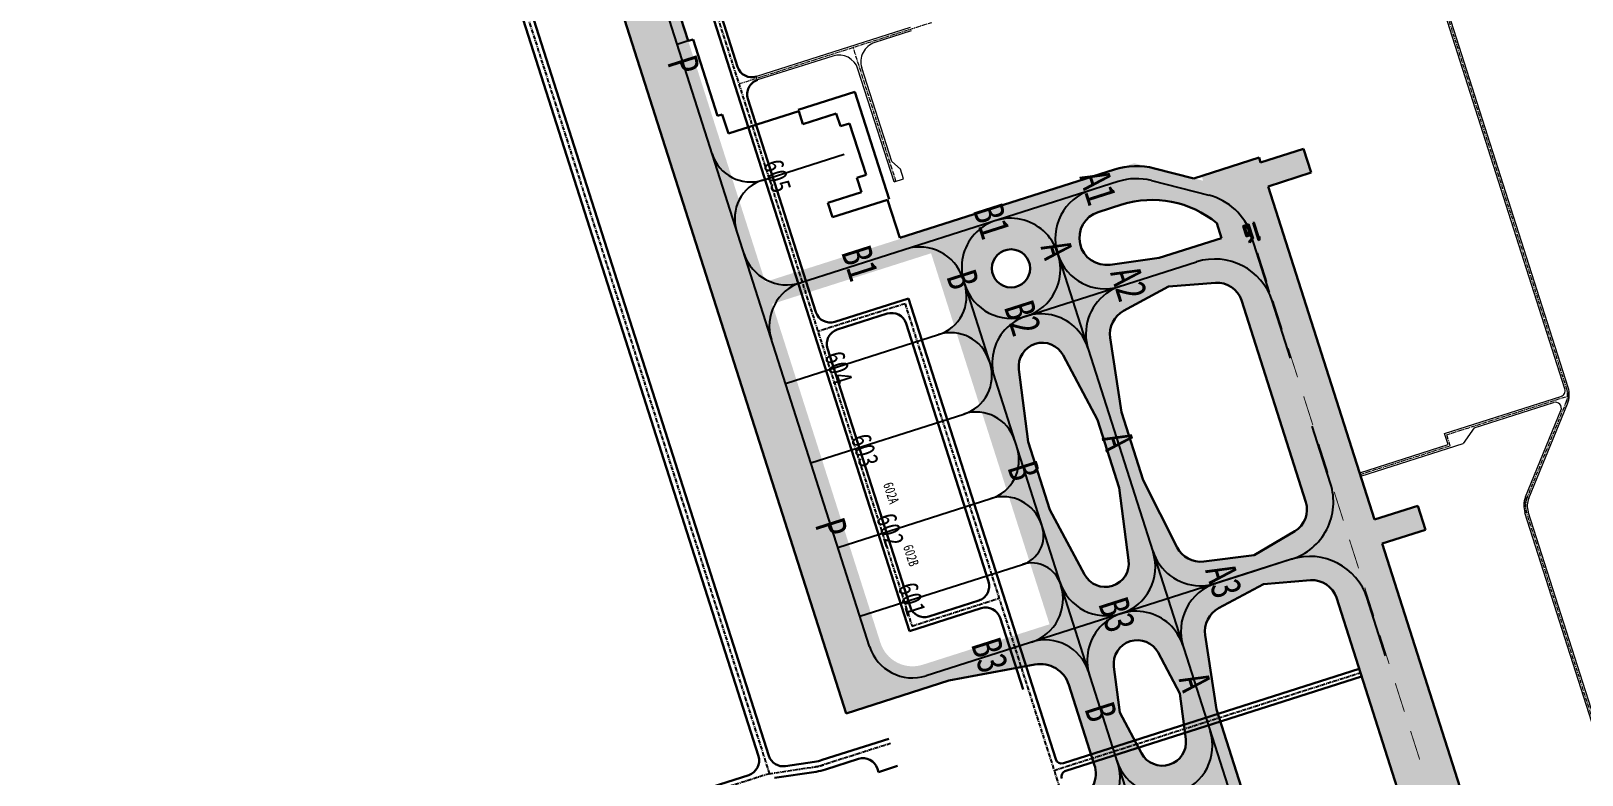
# Model space of a CAD drawing. Header units: millimetres. Extents: x 7502 to 11404, y 5706 to 12222.
# Drawn here: x 8691 to 10235, y 10648 to 11389 of the extents above; entities that cross this region are included whole.
import ezdxf
from ezdxf.enums import TextEntityAlignment as Align

# ---------------------------------------------------------------- set-up
doc = ezdxf.new("R2010")
doc.units = ezdxf.units.MM
doc.header["$LTSCALE"] = 0.5
doc.linetypes.add('CENTER', pattern=[50.79999999999998, 31.75, -6.349999999999998, 6.349999999999998, -6.349999999999998])
doc.linetypes.add('HIDDEN', pattern=[0.375, 0.25, -0.125])
for name, color, linetype in [('MapLayer_Apron', 7, 'Continuous'), ('MapLayer_Runway', 7, 'Continuous'), ('MapLayer_Runway CenterLiners', 7, 'Continuous'), ('MapLayer_RwyContour', 7, 'Continuous'), ('MapLayer_ServiceRoads', 6, 'Continuous'), ('MapLayer_Taxiway', 7, 'Continuous'), ('MapLayer_Taxiway CenterLines', 7, 'Continuous'), ('MapLayer_TwyContour', 7, 'Continuous'), ('MapLayer_WcRoads', 6, 'Continuous')]:
    doc.layers.add(name, color=color, linetype=linetype)
doc.styles.add('\\M+5BADA\\M+5CCE5', font='simhei.ttf', dxfattribs={"width": 0.8})

msp = doc.modelspace()

# ---------------------------------------------------------------- hatches: boundary and pattern name
at = {"layer": 'MapLayer_Runway'}
h = msp.add_hatch(color=256, dxfattribs=at)
h.paths.add_polyline_path([(9897.467152417732, 11195.09286666992), (9900.811516088273, 11184.61359037625), (9905.003226605746, 11185.95133584447), (9906.053522634511, 11182.66032345472), (9903.97755298744, 11179.95567127507), (9904.464005884975, 11178.43141290508), (9907.743617219567, 11182.62714281703), (9906.527484975733, 11186.437788742), (9903.18312130519, 11196.91706503568)])
h.paths.add_polyline_path([(9902.570962118078, 11193.57262769441), (9904.09112742287, 11188.8093202882), (9901.42367527539, 11187.95802771751), (9899.903509970598, 11192.72133512373)], flags=16)
msp.add_hatch(color=256, dxfattribs=at).paths.add_polyline_path([(9912.847426919912, 11181.10690384152), (9914.3716852899, 11181.59335673905), (9914.762440847271, 11182.34242735391), (9914.03118299577, 11184.63376101936), (9913.459586107025, 11184.45134118278), (9908.899090192648, 11198.74126340143), (9907.37483182266, 11198.25481050389)])
at = {"layer": 'MapLayer_Taxiway'}
h = msp.add_hatch(color=6, dxfattribs=at)
h.dxf.hatch_style = 1
h.paths.add_polyline_path([(9345.423799016644, 11379.48215178443), (9207.240772810657, 11812.46679501054), (9196.285165776366, 11808.97041480952), (9334.468191982352, 11375.98577158341)])
h = msp.add_hatch(color=6, dxfattribs=at)
h.dxf.hatch_style = 1
h.paths.add_polyline_path([(9502.546758846658, 10709.53859036109), (9604.957868080412, 10742.22214441417), (9671.816855118526, 10754.74058027715), (9665.766137863275, 10773.69998306314), (9582.408258254409, 10747.09709022924, -0.4142135623731137), (9525.85700385534, 10776.28536914204), (9196.285165776366, 11808.97041480952), (9155.797052823531, 11796.04900971879)])
h = msp.add_hatch(color=6, dxfattribs=at)
h.dxf.hatch_style = 1
h.paths.add_polyline_path([(9388.76884527214, 11243.66417251556), (9345.423799016644, 11379.48215178443), (9334.468191982352, 11375.98577158341), (9369.279977461732, 11266.90603198223, 0.1969232499855165)])
h = msp.add_hatch(color=6, dxfattribs=at)
h.dxf.hatch_style = 1
h.paths.add_polyline_path([(9396.024968596586, 11220.92773335149), (9388.76884527214, 11243.66417251556, -0.1969232499855164), (9369.279977461732, 11266.90603198223), (9393.60262233841, 11190.69311348278, -0.1969232499855164)])
h = msp.add_hatch(color=8, dxfattribs=at)
h.dxf.hatch_style = 1
h.paths.add_polyline_path([(9903.68448698364, 11191.82861719393, 0.2312351133587817), (9863.534327368836, 11225.93303827643), (9806.522799761979, 11240.47079910097, 0.1348611654996503), (9774.739672734177, 11239.88501062293, 0.005597511382071771), (9773.455412793317, 11239.49093675041), (9745.630768276642, 11230.61095996007), (9765.253340234773, 11212.73043291126), (9776.93049030962, 11216.45708687013, -0.2570172431057273), (9871.55382894999, 11197.84462371907), (9876.266341394845, 11183.07837075981)])
h = msp.add_hatch(color=8, dxfattribs=at)
h.dxf.hatch_style = 1
h.paths.add_polyline_path([(9730.995696538288, 11223.0998232144, -0.08281408469817712), (9745.63076827664, 11230.61095996007), (9729.959486910226, 11225.60961610731), (9651.55544700389, 11200.58769519042, -0.4142135623731514), (9712.819305936217, 11168.96705970153), (9713.199347262409, 11167.77623285, -0.3204085923936064)])
h = msp.add_hatch(color=8, dxfattribs=at)
h.dxf.hatch_style = 1
h.paths.add_polyline_path([(9774.843247520941, 11134.96477050954), (9774.711786526976, 11157.81693649797), (9765.496053833966, 11156.53815905065, -0.9179373215914093), (9753.576190159925, 11209.00377895241), (9765.253340234773, 11212.73043291127), (9745.63076827664, 11230.61095996007, 0.08281408469818037), (9730.995696538288, 11223.0998232144, 0.3204085923936068), (9713.199347262409, 11167.77623285), (9713.579388588618, 11166.58540599842, 0.325220272700608), (9759.819392717769, 11132.65743723234, 0.07842817889479627)])
h = msp.add_hatch(color=6, dxfattribs=at)
h.dxf.hatch_style = 1
h.paths.add_polyline_path([(9420.989938884657, 11142.70214334872), (9396.024968596586, 11220.92773335149, 0.1969232499855164), (9393.60262233841, 11190.69311348278), (9400.899415801427, 11167.82923793289, 0.1848363051429055)])
h = msp.add_hatch(color=8, dxfattribs=at)
h.dxf.hatch_style = 1
h.paths.add_polyline_path([(9681.95875309974, 11105.32154706609, -0.4142135623729315), (9620.694894167429, 11136.94218255495), (9650.338117610856, 11044.05768813374, -0.4142135623732622)])
h.paths.add_polyline_path([(9651.55544700389, 11200.58769519042), (9562.243433137355, 11172.08459572556, -0.4142135623730183), (9618.794687536425, 11142.89631681277), (9619.934811515019, 11139.32383625808, -0.4142135623731729)])
h = msp.add_hatch(color=8, dxfattribs=at)
h.dxf.hatch_style = 1
h.paths.add_polyline_path([(9620.61888590218, 11137.1803479253), (9618.794687536425, 11142.89631681277, 0.1933016533953144), (9597.423466313392, 11168.74725303109), (9617.541979750586, 11105.70761927856, 0.2060321204032634)])
h.paths.add_polyline_path([(9713.579388588625, 11166.58540599841), (9712.819305936135, 11168.96705970179, 1), (9619.934811514988, 11139.32383625817), (9620.61888590218, 11137.1803479253), (9620.694894167429, 11136.94218255495, 0.9999999999999999)])
h.paths.add_polyline_path([(9660.980471893668, 11171.05518927191, -1), (9672.533728210088, 11134.85405298468, -1)], flags=16)
h.paths.add_polyline_path([(9645.853629961734, 11058.10944498213), (9644.941530778884, 11060.96742942586, 0.2060321204033936), (9624.20189990088, 11084.83933154913), (9642.776723810139, 11026.63671633538, 0.2060321204032633)])
h.paths.add_polyline_path([(9672.760555856556, 10973.79890389212), (9670.176274838437, 10981.89652648268, 0.2060321204033964), (9649.436643960433, 11005.76842860595), (9669.683649704963, 10942.32617524537, 0.2060321204032635)])
h.paths.add_polyline_path([(9697.691266855229, 10895.68066243021), (9697.083200733257, 10897.58598539269, 0.2060321204033187), (9676.343569855257, 10921.45788751595), (9693.191367638177, 10868.66676032418, 0.2415313610512466)])
h.paths.add_polyline_path([(9716.389300104189, 10837.09198133384), (9715.933250512735, 10838.52097355563, 0.2415313610510716), (9696.616612700069, 10857.93404913812), (9713.943984297588, 10803.64021859185, 0.1933016533964846)])
h.paths.add_polyline_path([(9773.243482503463, 10658.94428434139), (9743.752275590452, 10751.35244802196, 0.193301653396328), (9722.381054367266, 10777.20338424037), (9770.798166696837, 10625.49252159935, 0.1933016533968179)])
h.paths.add_polyline_path([(9816.720210220552, 10522.71369252364), (9800.606457989725, 10573.20475102951, 0.193301653396668), (9779.23523676649, 10599.05568724795), (9814.274894413908, 10489.26192978156, 0.1933016533970456)])
h.paths.add_polyline_path([(9844.336754590402, 10436.1754948069, 0.194080833452775), (9822.803125385486, 10462.53945057435), (9832.40145631643, 10432.46390506194)])
h.paths.add_polyline_path([(9872.265914925809, 10348.60950450871), (9860.218370459637, 10345.30199396011), (9869.517750606405, 10316.16318505119, 0.1850408704780553)])
h.paths.add_polyline_path([(9930.732608080078, 10165.46563705754), (9899.417202801076, 10263.58976962547, 0.1933016533953336), (9878.045981578043, 10289.4407058438), (9928.879287935317, 10130.15890675873, 0.1826758136778383)])
h.paths.add_polyline_path([(9945.934261128024, 10117.83256299538), (9930.732608080078, 10165.46563705754, -0.1826758136778383), (9928.879287935317, 10130.15890675873), (9934.025992612937, 10114.03214973354)])
h.paths.add_polyline_path([(9961.135914175953, 10070.19948893324), (9945.93426112802, 10117.83256299538), (9934.025992612937, 10114.03214973354), (9939.172697290545, 10097.90539270839, -0.1826758136779274)])
h.paths.add_polyline_path([(9999.444079856761, 9950.164142296622), (9961.135914175953, 10070.19948893324, 0.1826758136779274), (9939.172697290545, 10097.90539270839), (9996.99876405, 9916.712379554308, 0.1933016533985614)])
h.paths.add_polyline_path([(10004.5472591598, 9893.059818514428), (10022.20998388639, 9837.715187743765, 0.4303314829034334)])
h.paths.add_polyline_path([(10115.43269261206, 9586.723787202282), (10051.28171674983, 9787.735359744554, 0.1921546954115116), (10029.84963989828, 9813.776981847583), (10113.04823243406, 9553.081338575757, 0.1921546954115894)])
h.paths.add_polyline_path([(10129.26619688615, 9543.37768980586), (10115.43269261206, 9586.72378720228, -0.1921546954115492), (10113.04823243405, 9553.081338575763), (10117.3579283709, 9539.577276543969)])
h.paths.add_polyline_path([(10175.70844409673, 9558.199301527582, -0.4142135623730164), (10114.44458516441, 9589.819937016442), (10129.26619688614, 9543.377689805859)])
h.paths.add_polyline_path([(10167.37265613587, 9555.539012244197), (10129.26619688615, 9543.37768980586), (10141.4275193245, 9505.271230556129, -0.4142135623731594)])
h.paths.add_polyline_path([(10141.42751932448, 9505.27123055614), (10129.26619688615, 9543.37768980586), (10117.3579283709, 9539.577276543969), (10120.68788844591, 9529.14313267968, -0.206032120407477)])
h.paths.add_polyline_path([(10120.68788844591, 9529.14313267968), (10138.35061317256, 9473.798501908816, 0.4303314829056996)])
h.paths.add_polyline_path([(10153.58884176285, 9467.164771306423), (10141.42751932448, 9505.271230556147, -0.2060321204075894), (10138.35061317256, 9473.798501908816), (10141.68057324757, 9463.364358044524)])
h.paths.add_polyline_path([(10191.69530101256, 9479.326093744754, -0.4142135623728566), (10141.4275193245, 9505.271230556107), (10153.58884176285, 9467.164771306423)])
h.paths.add_polyline_path([(10200.03108897329, 9481.986383028103), (10153.58884176285, 9467.164771306427), (10168.41049432026, 9420.722396140756, -0.4142143693363171)])
h.paths.add_polyline_path([(10167.42234603606, 9423.818673909751), (10153.58884176285, 9467.164771306423), (10141.68057324757, 9463.364358044524), (10145.99026918438, 9449.860296012845, -0.1921546954123521)])
h.paths.add_polyline_path([(10223.06039619146, 9249.481622842268), (10167.42234603607, 9423.818673909738, 0.1921546954124233), (10145.99026918438, 9449.860296012845), (10220.67593601339, 9215.839174215611, 0.1921546954124613)])
h.paths.add_polyline_path([(10236.89390046555, 9206.13552544585), (10223.06039619146, 9249.481622842268, -0.1921546954124225), (10220.67593601338, 9215.839174215615), (10224.98563195019, 9202.33511218393)])
h.paths.add_polyline_path([(10249.05522290387, 9168.029066196135), (10236.89390046553, 9206.135525445845), (10224.98563195019, 9202.33511218393), (10228.31559202517, 9191.900968319733, -0.2060321204083819)])
h.paths.add_polyline_path([(10261.21654534225, 9129.922606946411), (10249.05522290387, 9168.029066196135, -0.2060321204085343), (10245.97831675189, 9136.556337548678), (10249.30827682687, 9126.122193684481)])
h.paths.add_polyline_path([(10228.31559202517, 9191.900968319733), (10245.97831675189, 9136.556337548678, 0.4303314829078528)])
h.paths.add_polyline_path([(10275.05004961546, 9086.576509549737), (10261.21654534185, 9129.922606946286), (10249.30827682687, 9126.122193684481), (10253.61797276364, 9112.61813165291, -0.1921546954132267)])
h.paths.add_polyline_path([(10308.79771938183, 8980.831085131727), (10275.05004961547, 9086.57650954973, 0.1921546954132915), (10253.61797276364, 9112.61813165291), (10306.41325920371, 8947.188636504961, 0.1921546954131372)])
h.paths.add_polyline_path([(10400.69400932803, 9013.570762412768), (10368.92256564582, 9113.123852146246, 0.9999984827365264), (10276.03819792368, 9083.480231705467), (10307.80961193418, 8983.927234945892, 1.000003273183036)])
h.paths.add_polyline_path([(10300.31342352525, 9091.724683213875, -0.8338516739817439), (10344.35942567274, 9105.78155558667), (10369.56579521942, 9058.482491808652), (10376.41883989254, 9005.326134910496, -0.8338516739816816), (10332.37283774489, 8991.269262538235), (10307.16646819898, 9038.568326316183)], flags=16)
h.paths.add_polyline_path([(10369.0734708665, 8952.306599457032, -0.4142135623730038), (10307.80961193418, 8983.927234945892), (10322.63122365591, 8937.484987735308)], flags=16)
h.paths.add_polyline_path([(10322.63122365591, 8937.484987735306), (10308.79771938183, 8980.831085131727, -0.1921546954131391), (10306.41325920371, 8947.188636504961), (10310.72295514049, 8933.684574473362)])
h.paths.add_polyline_path([(10430.33723929268, 8920.686247557902), (10415.5157180761, 8967.128211178433), (10369.07347086635, 8952.306599456992, -0.4142117738818299)])
at = {"layer": 'MapLayer_Taxiway', "lineweight": -2}
h = msp.add_hatch(color=8, dxfattribs=at)
h.dxf.hatch_style = 1
h.paths.add_polyline_path([(9743.60265335825, 11072.51008472567), (9807.75362922009, 10871.49851218337, 0.3204085923959396), (9854.307842464668, 10836.71180599299, 0.08281408469613145), (9870.588356330169, 10839.06709116913), (9899.692164582557, 10848.35530118152), (9945.943879496903, 10863.11610629106), (10003.96096370461, 10881.63171970344), (10003.65693064367, 10882.58438118461), (9909.406681746515, 11177.90944036992), (9776.034074372485, 11135.34481183574, 0.08272028807742522), (9761.413955494836, 11127.84479047605, 0.3205113177089646)])
h.paths.add_polyline_path([(9778.85306661926, 11110.57370863096), (9823.4643369428, 11134.73637736022), (9870.219258238567, 11138.47500473848, -0.3485880163966727), (9896.028490357685, 11121.15537447925), (9960.179466219864, 10920.14380193697, -0.3485880163973172), (9949.1745794563, 10891.07528766088), (9908.897627072052, 10867.03850113099), (9858.53676156059, 10860.89169505499, -0.3162186119416555), (9832.172751207097, 10874.99066357511), (9798.379583468877, 10941.9852291324), (9776.793236140871, 11009.62419430068), (9765.53029598827, 11083.80907267296, -0.3162186119416271)], flags=16)
h.paths.add_polyline_path([(9747.24562335098, 10989.53123733605), (9756.925142531845, 10959.20127713989), (9798.590704580043, 10972.49844615754), (9788.911185399178, 11002.8284063537)], flags=25)
h.paths.add_polyline_path([(9849.908231942687, 10858.41169037752), (9864.937363630075, 10811.31916880243), (9907.566291274765, 10824.92378681471), (9892.537159587375, 10872.0163083898)], flags=9)
h.paths.add_polyline_path([(9755.512801808522, 11154.6074214688), (9770.465071247252, 11107.75574129283), (9812.371474694572, 11121.12977255914), (9797.41920525584, 11167.98145273511)], flags=25)
at = {"layer": 'MapLayer_Taxiway'}
h = msp.add_hatch(color=8, dxfattribs=at)
h.dxf.hatch_style = 1
h.paths.add_polyline_path([(9851.389597538855, 11159.39382695756), (9908.549286413436, 11177.63581061507), (9905.86861293226, 11186.0354707088, 0.02581385469554522), (9903.68448698364, 11191.82861719393), (9876.266341394845, 11183.07837075981), (9814.34334511405, 11163.31622179751), (9774.711786526976, 11157.81693649797), (9774.843247520941, 11134.96477050954), (9805.137882624502, 11144.63302184803)])
h = msp.add_hatch(color=6, dxfattribs=at)
h.dxf.hatch_style = 1
h.paths.add_polyline_path([(9430.083082273048, 11114.20955960723), (9420.989938884657, 11142.70214334872, -0.1848363051429055), (9400.899415801427, 11167.82923793289), (9428.262391287688, 11082.08970462102, -0.1848363051429056)])
h = msp.add_hatch(color=8, dxfattribs=at)
h.dxf.hatch_style = 1
edge = h.paths.add_edge_path()
edge.add_line((9617.541979750586, 11105.70761927856), (9597.423466313394, 11168.74725303109))
edge.add_arc((9575.924920880487, 11129.21482906962), 45.00000000000236, 61.46174269320299, 77.70000000200386)
edge.add_line((9585.511288261327, 11173.18187991954), (9610.119687608254, 11096.07357433278))
edge.add_arc((9582.512426652465, 11125.01902548696), 39.99999999999892, -46.35552022568065, -28.86746343867514)
h = msp.add_hatch(color=8, dxfattribs=at)
h.dxf.hatch_style = 1
h.paths.add_polyline_path([(9760.362793006081, 11130.34346798298), (9774.843247520941, 11134.96477050954, -0.07842817889479534), (9759.819392717769, 11132.65743723234, -0.3252202727006075), (9713.579388588618, 11166.58540599842), (9728.40100031034, 11120.14315878781)])
h.paths.add_polyline_path([(9761.413955494856, 11127.84479047607, -0.08272028807728696), (9776.034074372481, 11135.34481183573), (9760.362793006081, 11130.34346798298), (9728.401000310329, 11120.14315878781), (9743.602653358248, 11072.51008472567, -0.3205113177091059)])
h.paths.add_polyline_path([(9728.40100031034, 11120.14315878781), (9713.579388588625, 11166.58540599841, -0.4142135623730829), (9681.95875309975, 11105.32154706609)])
h.paths.add_polyline_path([(9743.22261203205, 11073.70091157721), (9728.401000310329, 11120.14315878781), (9681.958753099725, 11105.32154706608, -0.4142135623731221)])
h = msp.add_hatch(color=8, dxfattribs=at)
h.dxf.hatch_style = 1
h.paths.add_polyline_path([(9854.307842464666, 10836.71180599299, 0.0828140846961648), (9870.58835633017, 10839.06709116913), (9899.692164582557, 10848.35530118152), (9945.94387949691, 10863.11610629106, 0.4142135623730784), (9984.86158471398, 10938.51777882315), (9966.619601056478, 10995.67746769774), (9945.033253728452, 11063.3164328659), (9926.791270070946, 11120.47612174048, 0.4142135623730896), (9851.389597538855, 11159.39382695756), (9805.137882624502, 11144.63302184803), (9776.034074372481, 11135.34481183573, 0.08272028807728694), (9761.413955494856, 11127.84479047607, 0.320511317709106), (9743.602653358248, 11072.51008472567), (9807.75362922009, 10871.49851218337, 0.3204085923959124)])
h.paths.add_polyline_path([(9765.53029598827, 11083.80907267296, -0.3162186119416281), (9778.85306661926, 11110.57370863096), (9823.4643369428, 11134.73637736022), (9870.219258238569, 11138.47500473848, -0.3485880163966774), (9896.028490357683, 11121.15537447925), (9960.179466219863, 10920.14380193697, -0.3485880163973156), (9949.1745794563, 10891.07528766089), (9908.897627072052, 10867.03850113099), (9858.53676156059, 10860.89169505499, -0.3162186119416435), (9832.172751207096, 10874.99066357511), (9798.379583468877, 10941.9852291324), (9776.793236140871, 11009.62419430068)], flags=16)
h.paths.add_polyline_path([(9854.917074964136, 10834.06574731648), (9870.58835633017, 10839.06709116913, -0.0828140846961648), (9854.307842464666, 10836.71180599299, -0.320408592395912), (9807.75362922009, 10871.49851218337), (9822.955282268016, 10823.86543812118)], flags=17)
h.paths.add_polyline_path([(9822.955282268016, 10823.86543812118), (9808.13367054677, 10870.30768533193, -0.4142135623730667), (9776.513035057897, 10809.04382639961)])
h.paths.add_polyline_path([(9837.776893990076, 10777.42319091069), (9822.955282268354, 10823.86543812129), (9776.513035057746, 10809.04382639957, -0.4142135623731651)], flags=17)
h.paths.add_polyline_path([(9855.953284592139, 10831.5559544237, -0.08281408469585792), (9870.588356330112, 10839.06709116911), (9854.917074964136, 10834.06574731648), (9822.955282268354, 10823.86543812129), (9837.776893990076, 10777.42319091069), (9838.156935315936, 10776.23236405906, -0.3204085923958197)])
h.paths.add_polyline_path([(9864.987852946058, 10692.15998833948), (9837.776893990069, 10777.42319091071, 0.414213562373024), (9776.513035057746, 10809.04382639957, 0.4142135623731593), (9744.89239956888, 10747.77996746723), (9772.103358524862, 10662.51676489602, 1)])
h.paths.add_polyline_path([(9813.209390963297, 10770.08918565675), (9834.85162337467, 10729.51595431308), (9840.713747196198, 10683.90664791936, -0.8335237985788552), (9796.670861551383, 10669.85077014995), (9775.02862914015, 10710.42400149361), (9769.16650531852, 10756.03330788723, -0.8335237985788561)], flags=16)
h.paths.add_polyline_path([(9776.513035057897, 10809.04382639961, -0.4142135623730267), (9715.249176125573, 10840.66446188847), (9730.07078784731, 10794.22221467788)])
h.paths.add_polyline_path([(9776.513035057746, 10809.04382639957), (9730.070787847313, 10794.22221467788), (9744.89239956888, 10747.77996746723, -0.4142135623731534)], flags=17)
h = msp.add_hatch(color=8, dxfattribs=at)
h.dxf.hatch_style = 1
h.paths.add_polyline_path([(9644.94153077888, 11060.96742942587), (9620.61888590218, 11137.1803479253, -0.414213562373082), (9594.673749090813, 11086.91256623724, -0.4142135623730957)])
h.paths.add_polyline_path([(9670.176274838434, 10981.89652648269), (9645.853629961734, 11058.10944498213, -0.4142135623730392), (9619.908493150364, 11007.84166329406, -0.4142135623730957)])
h.paths.add_polyline_path([(9697.083200733257, 10897.58598539268), (9672.76055585656, 10973.79890389211, -0.414213562373024), (9646.81541904519, 10923.53112220405, -0.4142135623730957)])
h.paths.add_polyline_path([(9715.933250512735, 10838.52097355563), (9697.69126685523, 10895.68066243021, -0.414213562373115), (9678.232414246693, 10857.97982616416, -0.414213562373009)])
h.paths.add_polyline_path([(9730.070787847313, 10794.22221467788), (9716.389300104189, 10837.09198133384, -0.4142135623731631), (9687.20102119139, 10780.54072693475)])
h.paths.add_polyline_path([(9743.752275590452, 10751.35244802196), (9730.070787847313, 10794.22221467788), (9687.201021191382, 10780.54072693475, -0.4142135623730324)])
h.paths.add_polyline_path([(9833.367217457182, 10630.89612940716, -0.4142135623730043), (9772.103358524862, 10662.51676489602), (9786.924970246599, 10616.07451768544)])
h.paths.add_polyline_path([(9786.924970246602, 10616.07451768544), (9801.74662268079, 10569.63214290588, -0.4142130707140476), (9833.367011928303, 10630.89606381453)])
h.paths.add_polyline_path([(9800.606457989725, 10573.20475102951), (9786.924970246602, 10616.07451768544), (9744.05520359066, 10602.39302994231, -0.4142135623730029)])
h.paths.add_polyline_path([(9786.924970246599, 10616.07451768544), (9773.243482503463, 10658.94428434139, -0.4142135623731824), (9744.05520359066, 10602.39302994231)])
h.paths.add_polyline_path([(9876.843945174285, 10494.66553758942, -0.4142135623730058), (9815.580086241964, 10526.28617307828), (9830.401697963702, 10479.84392586769)])
h.paths.add_polyline_path([(9830.401697963702, 10479.84392586769), (9816.720210220552, 10522.71369252364, -0.4142135623731851), (9787.531931307749, 10466.16243812456)])
h.paths.add_polyline_path([(9844.235202237349, 10436.49782847116), (9830.401697963729, 10479.8439258677), (9787.531931307749, 10466.16243812456), (9787.055600567184, 10466.01042159409, -0.414213562373007)])
h.paths.add_polyline_path([(9873.747795360268, 10493.6774301413), (9830.401697963729, 10479.8439258677), (9844.235202237325, 10436.49782847112, -0.4142135623731557)])
h = msp.add_hatch(color=6, dxfattribs=at)
h.dxf.hatch_style = 1
h.paths.add_polyline_path([(9453.203519126071, 11041.76365668486), (9430.083082273048, 11114.20955960723, 0.1848363051429055), (9428.262391287688, 11082.08970462102), (9442.247912091776, 11038.26727648384)])
h = msp.add_hatch(color=8, dxfattribs=at)
h.dxf.hatch_style = 1
h.paths.add_polyline_path([(9808.13367054677, 10870.30768533193), (9743.222612032045, 11073.70091157722, 1), (9650.338117610854, 11044.05768813375), (9715.249176125573, 10840.66446188847, 1)])
h.paths.add_polyline_path([(9718.655109005289, 11066.36690632328), (9752.976699109873, 11002.02336777667), (9774.563046436677, 10934.38440261232), (9783.859564796316, 10862.05434491161, -0.8335237985788605), (9739.816679151501, 10847.9984671422), (9705.495089049033, 10912.34200568525), (9683.908741719802, 10979.9809708572), (9674.61222336051, 11052.31102855376, -0.8335237985788668)], flags=16)
h = msp.add_hatch(color=8, dxfattribs=at)
h.dxf.hatch_style = 1
edge = h.paths.add_edge_path()
edge.add_line((9642.776723810139, 11026.63671633538), (9624.20189990088, 11084.83933154913))
edge.add_arc((9606.835071529162, 11048.80610698752), 39.99999999999898, 64.26746344268882, 81.75552022968522)
edge.add_line((9612.570962416814, 11088.39271527523), (9635.354431667807, 11017.00267138961))
edge.add_arc((9607.747170712017, 11045.94812254378), 39.99999999999892, -46.35552022568065, -28.86746343867514)
h = msp.add_hatch(color=6, dxfattribs=at)
h.dxf.hatch_style = 1
h.paths.add_polyline_path([(9478.438263185624, 10962.69275374169), (9453.203519126071, 11041.76365668486), (9442.24791209178, 11038.26727648384), (9467.482656151333, 10959.19637354067)])
h.paths.add_polyline_path([(9505.345189080448, 10878.38221265168), (9478.438263185624, 10962.69275374169), (9467.482656151333, 10959.19637354067), (9494.389582046157, 10874.88583245066)])
h.paths.add_polyline_path([(9527.23556946946, 10809.79058600217), (9505.345189080448, 10878.38221265168), (9494.389582046157, 10874.88583245066), (9516.279962435168, 10806.29420580115)])
h.paths.add_polyline_path([(9545.947526938573, 10751.15827455787), (9527.23556946946, 10809.79058600217), (9516.279962435168, 10806.29420580115), (9525.85700385534, 10776.28536914204, 0.1848363051429212)])
h = msp.add_hatch(color=8, dxfattribs=at)
h.dxf.hatch_style = 1
edge = h.paths.add_edge_path()
edge.add_line((9669.683649704963, 10942.32617524537), (9649.436643960433, 11005.76842860595))
edge.add_arc((9632.069815588715, 10969.73520404435), 39.99999999999898, 64.26746344268882, 81.75552022968522)
edge.add_line((9637.805706476367, 11009.32181233206), (9662.261357562631, 10932.6921302996))
edge.add_arc((9634.654096606842, 10961.63758145377), 39.99999999999892, -46.35552022568065, -28.86746343867514)
h = msp.add_hatch(color=8, dxfattribs=at)
h.dxf.hatch_style = 1
edge = h.paths.add_edge_path()
edge.add_line((9693.191367638177, 10868.66676032418), (9676.343569855257, 10921.45788751594))
edge.add_arc((9658.976741483539, 10885.42466295434), 39.99999999999898, 64.26746344268882, 81.75552022968522)
edge.add_line((9664.712632371191, 10925.01127124205), (9685.087745890592, 10861.16760317287))
edge.add_arc((9669.11142241794, 10886.55967060145), 29.9999999999993, -57.82248781228013, -36.61466528369565)
h = msp.add_hatch(color=8, dxfattribs=at)
h.dxf.hatch_style = 1
edge = h.paths.add_edge_path()
edge.add_line((9713.943984297588, 10803.64021859185), (9696.616612700067, 10857.93404913811))
edge.add_arc((9687.353406075446, 10829.39998172687), 29.99999999999938, 72.01466528766235, 93.22248781624683)
edge.add_line((9685.667004821255, 10859.35254506976), (9706.802932723238, 10793.12493048379))
edge.add_arc((9673.519533448256, 10823.41049359069), 44.99999999999969, -42.29999999821698, -26.06174268946062)
h = msp.add_hatch(color=8, dxfattribs=at)
h.dxf.hatch_style = 1
h.paths.add_polyline_path([(9964.773540196582, 10842.19728407196, -0.3485880163973884), (9990.582772315707, 10824.87765381267), (9977.986253720333, 10864.34776283879, 0.1360827167074841), (9945.943879496903, 10863.11610629106), (9899.692164582557, 10848.35530118152), (9870.588356330163, 10839.06709116913, 0.08281408469613558), (9855.953284592139, 10831.5559544237, 0.3204085923958217), (9838.156935315936, 10776.23236405906), (9908.414206697184, 10556.08723901666, 0.1183577996407395), (9968.87970854576, 10456.24682854752), (10126.76757519434, 10296.69684602902, -0.03613827422704827), (10178.39797328378, 10236.37485418064), (10153.52475252542, 10314.31295491297, -0.7883364345850663), (10136.8901429745, 10304.23867727503), (10019.75763137258, 10422.60426530352), (10069.07299194366, 10447.3706533176), (10061.47216541969, 10471.18719034873), (9993.91064792079, 10464.84607644086, -0.1466285429532501), (9912.848030919738, 10583.30818144439), (9871.347518098793, 10713.34647363443), (9860.084577946272, 10787.53135200645, -0.3162186119414704), (9873.407348577271, 10814.29598796444), (9918.018618900805, 10838.4586566937)])
h.paths.add_polyline_path([(9946.79398594761, 10481.81005052015, -0.08419960387102261), (9908.414206697174, 10556.08723901668), (9927.12748797656, 10497.45077952655, -0.1276871371251241)], flags=17)
h.paths.add_polyline_path([(9927.12748797656, 10497.45077952655), (9908.464580663163, 10555.92939652173, -0.4142135623730674), (9876.843945174287, 10494.66553758941), (9891.635214687622, 10499.38603383508, -0.1837239939370377)])
h.paths.add_polyline_path([(9937.119696658197, 10466.14105191447), (9927.127487976397, 10497.45077952662, 0.1837239939361279), (9891.635214687614, 10499.38603383508), (9879.940094988026, 10495.65364503743, -0.414213562373143)])
h.paths.add_polyline_path([(9960.545553093523, 10425.8562645918, -0.2820291683022136), (10011.28717983389, 10413.39292567139), (9968.879708545712, 10456.24682854757, -0.03382114506595937), (9946.79398594761, 10481.81005052015, 0.1276871371260357), (9927.127487976397, 10497.45077952662), (9937.119696658197, 10466.14105191447), (9950.953200931797, 10422.79495451792)], flags=17)
h.paths.add_polyline_path([(9894.631076389336, 10599.27549391833), (9864.987852946026, 10692.15998833959, -0.4142135623741373), (9833.367217457111, 10630.89612940715, -0.4142135623720987)])
h.paths.add_polyline_path([(10073.15466639536, 10350.87414820798), (10011.28717983371, 10413.39292567157, 0.2820291683007941), (9960.54555309353, 10425.8562645918), (9950.95320093179, 10422.79495451792), (9989.981618640772, 10300.50276001832, -0.7883364345851241)], flags=17)
h = msp.add_hatch(color=6, dxfattribs=at)
h.dxf.hatch_style = 1
h.paths.add_polyline_path([(9687.20102119139, 10780.54072693475, 0.1316524975864902), (9706.802932723238, 10793.12493048379), (9705.139524318205, 10798.33707784058), (9671.79637247468, 10787.69592070702), (9675.292752675703, 10776.74031367273)])
h.paths.add_polyline_path([(9675.292752675703, 10776.74031367273), (9671.79637247468, 10787.69592070702), (9667.033065068468, 10786.17575540223), (9670.52944526949, 10775.22014836793)])
h.paths.add_polyline_path([(9670.52944526949, 10775.22014836793), (9667.033065068468, 10786.17575540223), (9662.269757662252, 10784.65559009744), (9665.766137863275, 10773.69998306314)])
h = msp.add_hatch(color=6, dxfattribs=at)
h.dxf.hatch_style = 1
h.paths.add_polyline_path([(9582.408258254409, 10747.09709022924), (9665.766137863277, 10773.69998306314), (9662.269757662252, 10784.65559009744), (9578.911878053386, 10758.05269726353, -0.4142135623731128), (9536.812610889636, 10779.78174934307), (9545.947526938573, 10751.15827455787, 0.2130646634473074)])
h = msp.add_hatch(color=6, dxfattribs=at)
h.dxf.hatch_style = 1
h.paths.add_polyline_path([(9724.445623689076, 10737.84307378161), (9710.468876315219, 10781.63801112877, 0.1316524975865208), (9687.201021191386, 10780.54072693475), (9675.292752675705, 10776.74031367273), (9681.721890235285, 10756.59516336796), (9690.344632393282, 10758.20965454484, -0.378392488252472)])
h.paths.add_polyline_path([(9681.721890235285, 10756.59516336796), (9675.292752675703, 10776.74031367273), (9670.52944526949, 10775.22014836793), (9676.769372676907, 10755.66787182256)])
h.paths.add_polyline_path([(9676.769372676907, 10755.66787182256), (9670.52944526949, 10775.22014836793), (9665.766137863275, 10773.69998306314), (9671.816855118526, 10754.74058027715)])
h = msp.add_hatch(color=8, dxfattribs=at)
h.dxf.hatch_style = 1
edge = h.paths.add_edge_path()
edge.add_line((9770.798166696837, 10625.49252159935), (9722.381054367266, 10777.20338424037))
edge.add_arc((9700.882508934517, 10737.67096027881), 44.99999999999984, 61.46174269342733, 77.70000000218369)
edge.add_line((9710.468876315219, 10781.63801112877), (9763.657115122482, 10614.97723349131))
edge.add_arc((9730.373715847529, 10645.26279659824), 45.00000000000107, -42.29999999827416, -26.06174268953274)
h = msp.add_hatch(color=6, dxfattribs=at)
h.dxf.hatch_style = 1
edge = h.paths.add_edge_path()
edge.add_line((9763.65711512248, 10614.97723349131), (9749.680367748639, 10658.77217083845))
edge.add_arc((9721.100523311343, 10649.6511790097), 30.00000000000183, -65.20506419904098, 17.700000001983426, ccw=False)
edge.add_line((9733.681678665176, 10622.41674253741), (9725.717797515368, 10618.737766985))
edge.add_line((9725.717797515368, 10618.737766985), (9732.14693507494, 10598.59261668027))
edge.add_line((9732.14693507494, 10598.59261668027), (9744.05520359066, 10602.39302994231))
edge.add_arc((9730.373715847529, 10645.26279659824), 44.99999999999911, -72.29999999801665, -42.29999999827559)
edge = h.paths.add_edge_path()
edge.add_line((9779.049887766472, 10556.87795464383), (9789.691044900028, 10523.53480280029))
edge.add_arc((9759.205877500248, 10513.80574484962), 32.00000000000001, -72.29999999801669, 17.700000001983426, ccw=False)
edge.add_line((9768.93493545092, 10483.32057744984), (9769.99905116427, 10479.98626226551))
edge.add_line((9769.99905116427, 10479.98626226551), (9800.484218564048, 10489.71532021618))
edge.add_line((9800.484218564048, 10489.71532021618), (9764.465074270702, 10602.57821495345))
edge.add_arc((9754.486027315732, 10577.58969432459), 26.90738822979139, 68.23093794746292, 112.808757853053)
edge.add_line((9744.055203590664, 10602.39302994231), (9732.14693507494, 10598.59261668027))
edge.add_line((9732.14693507494, 10598.59261668027), (9738.835662416022, 10577.63406409294))
edge.add_arc((9748.564720366694, 10547.14889669316), 32.00000000000001, 17.700000001983426, 107.7000000019834, ccw=False)

# ---------------------------------------------------------------- linework, layer by layer
at = {"layer": 'MapLayer_Runway'}
for p, q in [((9903.18312130519, 11196.91706503568), (9897.467152417732, 11195.09286666992)), ((9897.467152417732, 11195.09286666992), (9900.811516088273, 11184.61359037625)), ((9902.570962118078, 11193.57262769441), (9899.903509970598, 11192.72133512373)), ((9904.09112742287, 11188.8093202882), (9902.570962118078, 11193.57262769441)), ((9903.18312130519, 11196.91706503568), (9907.743617219567, 11182.62714281703)), ((9908.899090192648, 11198.74126340143), (9907.37483182266, 11198.25481050389)), ((9907.37483182266, 11198.25481050389), (9912.847426919912, 11181.10690384152)), ((9913.459586107025, 11184.45134118278), (9908.899090192648, 11198.74126340143)), ((9899.903509970598, 11192.72133512373), (9901.42367527539, 11187.95802771751)), ((9900.811516088273, 11184.61359037625), (9905.003226605746, 11185.95133584447)), ((9901.42367527539, 11187.95802771751), (9904.09112742287, 11188.8093202882)), ((9903.97755298744, 11179.95567127507), (9906.053522634511, 11182.66032345472)), ((9904.464005884975, 11178.43141290508), (9903.97755298744, 11179.95567127507)), ((9907.743617219567, 11182.62714281703), (9904.464005884975, 11178.43141290508)), ((9905.003226605746, 11185.95133584447), (9906.053522634511, 11182.66032345472)), ((9912.847426919912, 11181.10690384152), (9914.3716852899, 11181.59335673905)), ((9914.03118299577, 11184.63376101936), (9913.459586107025, 11184.45134118278)), ((9914.762440847271, 11182.34242735391), (9914.03118299577, 11184.63376101936)), ((9914.3716852899, 11181.59335673905), (9914.762440847271, 11182.34242735391))]:
    msp.add_line(p, q, dxfattribs=at)
at = {"layer": 'MapLayer_Runway', "color": 8, "lineweight": -2, "const_width": 60.00000000000003}
msp.add_lwpolyline([(9885.084036869828, 11254.12235886936), (10982.6433869299, 7815.014411581913)], dxfattribs=at)
at = {"layer": 'MapLayer_Runway CenterLiners', "const_width": 0.9000000000000005}
for points in [[(9912.447012356131, 11168.38282555753), (9921.568004184886, 11139.80298112024)], [(9927.648665404055, 11120.74975149537), (9936.76965723281, 11092.16990705808)], [(9942.85031845198, 11073.11667743322), (9951.971310280733, 11044.53683299593)], [(9958.051971499903, 11025.48360337107), (9967.172963328656, 10996.90375893378)], [(9973.253624547826, 10977.85052930891), (9982.374616376579, 10949.27068487162)], [(9988.455277595749, 10930.21745524676), (9997.576269424502, 10901.63761080947)], [(10003.65693064367, 10882.58438118461), (10012.77792247243, 10854.00453674732)], [(10018.8585836916, 10834.95130712246), (10027.97957552035, 10806.37146268516)], [(10034.06023673952, 10787.3182330603), (10043.18122856827, 10758.73838862301)], [(10049.26188978744, 10739.68515899815), (10058.3828816162, 10711.10531456086)], [(10064.46354283536, 10692.052084936), (10073.58453466412, 10663.4722404987)]]:
    msp.add_lwpolyline(points, dxfattribs=at)
at = {"layer": 'MapLayer_RwyContour', "lineweight": 30}
for p, q in [((9915.184046611905, 11258.48004329193), (9958.053813267888, 11272.16153103507)), ((9958.053813267888, 11272.16153103507), (9965.65463979185, 11248.344994004)), ((9848.882900582586, 11242.56910255294), (9913.663881307104, 11263.24335069811)), ((9913.663881307104, 11263.24335069811), (9915.184046611905, 11258.48004329193)), ((9965.65463979185, 11248.344994004), (9922.78487313585, 11234.66350626084)), ((9922.78487313585, 11234.66350626084), (10028.74039487992, 10902.66098004773)), ((9876.266341394845, 11183.07837075981), (9871.55382894999, 11197.84462371907)), ((9960.179466219839, 10920.14380193705), (9896.028490357128, 11121.15537447906)), ((10028.74039487992, 10902.66098004773), (10071.61016153585, 10916.34246779086)), ((10071.61016153585, 10916.34246779086), (10079.21098805982, 10892.52593075978)), ((10079.21098805982, 10892.52593075978), (10036.34122140381, 10878.84444301663)), ((10036.34122140381, 10878.84444301663), (10156.73831354344, 10501.59049644437)), ((9990.582823035145, 10824.87749488584), (10099.57862466879, 10483.34851278688))]:
    msp.add_line(p, q, dxfattribs=at)
at = {"layer": 'MapLayer_ServiceRoads', "linetype": 'CENTER', "ltscale": 0.25}
for p, q in [((9239.367792410434, 11826.9185980691), (9568.17954783703, 10796.61520610467)), ((9067.888725786583, 11772.19264709654), (9426.191688125913, 10649.4810914523)), ((9561.229559854937, 11117.70195087476), (9474.537365061822, 11090.03494232754)), ((9561.229559854937, 11117.70195087476), (9940.662819931087, 9928.78042228348)), ((9568.17954783703, 10796.61520610467), (9654.871742630145, 10824.28221465189)), ((9709.597693602793, 10652.80314802776), (10014.4493676006, 10750.09372753446)), ((9546.753976287948, 10679.55989916048), (9476.257026675958, 10657.06145264956)), ((9426.19168812591, 10649.4810914523), (9476.257026675958, 10657.06145264956)), ((9426.19168812591, 10649.4810914523), (8691.213355347347, 10414.91958492178))]:
    msp.add_line(p, q, dxfattribs=at)
at = {"layer": 'MapLayer_ServiceRoads', "lineweight": 30, "ltscale": 0.25}
for p, q in [((9241.962306091576, 11831.9453762379), (9394.586902692725, 11353.70931265388)), ((9565.585034155794, 10791.58842793583), (9241.333774643566, 11807.60189768161)), ((9078.428661351005, 11755.61224425771), (9425.769899496447, 10667.24830980508)), ((9071.334311026236, 11744.9506217982), (9415.347719500338, 10667.01415577294)), ((9404.772010234832, 11321.79515303224), (9472.571382828586, 11109.35164271499)), ((9454.918289204848, 11311.03175647202), (9511.125316598363, 11328.96970706863)), ((9545.32903595619, 11221.79529042878), (9511.125316598363, 11328.96970706863)), ((9564.77673501732, 11123.03276210452), (9491.421800961609, 11099.62221641072)), ((9564.77673501732, 11123.03276210452), (9711.320670399424, 10663.84992814498)), ((9543.392462473912, 11107.81064373061), (9493.854065449275, 11092.00092456077)), ((9644.331807065722, 10840.86261749072), (9562.242880606937, 11098.08121742634)), ((9484.12463914501, 11073.15050642775), (9566.213565603795, 10815.93190649213)), ((9565.585034155794, 10791.58842793583), (9637.034645249121, 10814.39090750775)), ((9585.063983736814, 10806.20248018785), (9634.602380761453, 10822.01219935769)), ((9678.68754295401, 10733.21187011031), (9655.885063382144, 10804.66148120348)), ((9718.860837652632, 10659.95815762327), (10013.23323535674, 10753.90437345942)), ((9721.293102140304, 10652.33686577333), (10015.6654998444, 10746.28308160948)), ((9545.233810983149, 10684.32320656672), (9478.90208292896, 10663.15405181863)), ((9442.30536871032, 10656.97784085899), (9471.185586531796, 10661.35057634591)), ((9514.930989749284, 10664.15543462075), (9481.942413538542, 10653.62743700619)), ((9553.898753220468, 10657.17235435127), (9534.845523595666, 10651.09169313212)), ((9405.618293196098, 10648.16373763993), (8694.324462266468, 10421.16091983128)), ((9431.263128272496, 10645.19196775631), (9472.682617861949, 10651.46326643894))]:
    msp.add_line(p, q, dxfattribs=at)
msp.add_lwpolyline([(9534.845523595666, 10651.09169313212), (9533.781407882307, 10654.42600831648)], dxfattribs=at)
for centre, radius, start, end in [((9408.876824911371, 11358.26980856826), 15.00000000000001, 197.7000000019776, 287.7000000019736), ((9419.061932453478, 11326.35564894662), 15.00000000000001, 107.7000000019736, 197.7000000019776), ((9486.861305047232, 11113.91213862937), 15.00000000000001, 197.7000000019776, 287.7000000019736), ((9547.95295838829, 11093.52072151197), 15.00000000000001, 17.70000000197759, 107.7000000019736), ((9498.414561363652, 11077.71100234213), 15.00000000000001, 107.7000000019736, 197.7000000019776), ((9630.041884847076, 10836.30212157634), 15.00000000000001, 287.7000000019736, 17.70000000197759), ((9580.503487822438, 10820.4924024065), 15.00000000000001, 197.7000000019776, 287.7000000019736), ((9641.595141163498, 10800.1009852891), 15.00000000000001, 17.70000000197759, 107.7000000019736), ((9401.057797281692, 10662.45365985857), 15.00000000000001, 287.700000002085, 17.70000000197759), ((9440.059821715093, 10671.80880571945), 15.00000000000001, 197.7000000019776, 278.6097230803051), ((9463.700429881035, 10710.78712588078), 50.00000000000002, 278.6097230803051, 287.7000000019736), ((9463.700429881035, 10710.78712588078), 60.00000000000003, 278.6097230803051, 287.7000000019736), ((9519.49148566366, 10649.86551240211), 15.00000000000001, 17.70000000197759, 107.7000000019736), ((9717.036639286882, 10665.67412651073), 6.000000000000003, 197.7000000019776, 287.7000000019736), ((9723.117300506055, 10646.62089688587), 6.000000000000003, 107.7000000019736, 197.7000000019776)]:
    msp.add_arc(centre, radius, start, end, dxfattribs=at)
at = {"layer": 'MapLayer_ServiceRoads', "linetype": 'CENTER', "ltscale": 0.25}
msp.add_arc((9463.700429881035, 10710.78712588078), 55.00000000000002, 278.6097230802524, 287.7000000019736, dxfattribs=at)
at = {"layer": 'MapLayer_Taxiway', "color": 6}
msp.add_line((9345.423799016644, 11379.48215178443), (9334.468191982352, 11375.98577158341), dxfattribs=at)
at = {"layer": 'MapLayer_Taxiway', "color": 6, "lineweight": -2, "const_width": 23.00000000000001}
for points in [[(9196.28516577638, 11808.97041480953), (9542.882855269027, 10722.93632619246)], [(9599.31629961664, 11183.91605663391), (9414.580903544567, 11124.95947127696)], [(9718.662666609272, 10790.58141877286), (9533.927270537199, 10731.6248334159)], [(9879.809464667547, 10645.71774112881), (9643.54941731923, 10570.3175420111)]]:
    msp.add_lwpolyline(points, dxfattribs=at)
at = {"layer": 'MapLayer_Taxiway', "color": 8, "lineweight": -2, "const_width": 25.00000000000001}
for points in [[(9961.85422652987, 11260.25326251953), (9858.409524525954, 11227.23984693654), (9789.848595865373, 11244.72266882563), (9605.113199793297, 11185.76608346868)], [(9694.197280952514, 11227.31757542766), (10811.51877997489, 7726.286631859383)], [(9601.312786531322, 11197.67435198421), (10779.59291427584, 7505.63478142669)], [(9909.406681746554, 11177.90944036993), (9635.516505889147, 11090.49993534436)], [(10075.41057479784, 10904.43419927533), (9730.070787847208, 10794.22221467786)]]:
    msp.add_lwpolyline(points, dxfattribs=at)
at = {"layer": 'MapLayer_Taxiway CenterLines', "ltscale": 0.3}
for p, q in [((9525.85700385534, 10776.28536914204), (9196.285165776364, 11808.97041480952)), ((9806.522799761979, 11240.47079910097), (9863.534327368836, 11225.93303827643)), ((9773.455412793312, 11239.4909367504), (9457.4506702005, 11138.64095902008)), ((9924.110596589771, 11128.87578183421), (9905.86861293226, 11186.0354707088)), ((9712.819305936213, 11168.96705970153), (10792.51671366442, 7785.827974436909)), ((9681.958753099727, 11105.32154706609), (9851.389597538855, 11159.39382695756)), ((9618.794687536429, 11142.89631681277), (10762.41504633277, 7559.460155117281)), ((9945.033253728452, 11063.3164328659), (9926.791270070946, 11120.47612174048)), ((9984.861584713984, 10938.51777882315), (9966.619601056478, 10995.67746769774)), ((9945.943879496903, 10863.11610629106), (9582.408258254409, 10747.09709022924)), ((9945.943879496903, 10863.11610629106), (9899.692164582557, 10848.35530118152)), ((9899.692164582557, 10848.35530118152), (9854.917074964136, 10834.06574731648)), ((10039.58753568651, 10767.0387121994), (10021.345552029, 10824.19840107398))]:
    msp.add_line(p, q, dxfattribs=at)
at = {"layer": 'MapLayer_Taxiway CenterLines', "ltscale": 0.5}
for p, q in [((9419.54775914979, 11240.96089517084), (9500.523985055685, 11266.80370535238)), ((9442.24791209178, 11038.26727648384), (9594.673749090824, 11086.91256623724)), ((9467.482656151333, 10959.19637354067), (9619.908493150377, 11007.84166329407)), ((9494.389582046157, 10874.88583245066), (9646.8154190452, 10923.53112220406)), ((9516.279962435165, 10806.29420580115), (9678.232414246693, 10857.97982616416))]:
    msp.add_line(p, q, dxfattribs=at)
for centre, radius, start, end in [((9407.386436711455, 11279.06735442056), 40.00000000000001, 197.7000000019776, 287.7000000019736), ((9431.709081588133, 11202.85443592112), 40.00000000000001, 107.7000000019736, 197.7000000019776), ((9582.512426652462, 11125.01902548696), 40.00000000000001, 287.7000000019736, 17.70000000197759), ((9606.835071529162, 11048.80610698752), 40.00000000000001, 17.70000000197759, 107.7000000019736), ((9607.747170712013, 11045.94812254378), 40.00000000000001, 287.7000000019736, 17.70000000197759), ((9632.069815588715, 10969.73520404435), 40.00000000000001, 17.70000000197759, 107.7000000019736), ((9634.654096606839, 10961.63758145377), 40.00000000000001, 287.7000000019736, 17.70000000197759), ((9658.976741483539, 10885.42466295434), 40.00000000000001, 17.70000000197759, 107.7000000019736), ((9669.11142241794, 10886.55967060145), 30.00000000000001, 287.7000000019736, 17.70000000197759), ((9687.353406075446, 10829.39998172687), 30.00000000000001, 17.70000000197759, 107.7000000019736)]:
    msp.add_arc(centre, radius, start, end, dxfattribs=at)
at = {"layer": 'MapLayer_Taxiway CenterLines', "ltscale": 0.3}
for centre, radius, start, end in [((9791.697396450818, 11182.33124787582), 60.00000000000003, 75.69461679391524, 107.7000198498367), ((9760.832421324563, 11182.97788589792), 50.00000000000002, 107.7000000019736, 197.7000011258354), ((9848.708924057675, 11167.79348705129), 60.00000000000003, 17.70000000197759, 75.69461679391554), ((9666.377058725615, 11154.14544797982), 48.75000000000002, 17.70000000197759, 197.7000000019776), ((9443.769182457365, 11181.51072567602), 45.00000000000002, 197.7000000019776, 287.7000000019736), ((9575.92492088049, 11129.21482906962), 45.00000000000002, 17.70000000197759, 107.7000000019736), ((9667.137141378025, 11151.76379427669), 48.75000000000002, 197.7000000019776, 17.69996367794043), ((9760.02163579922, 11181.40701772014), 48.75000000000002, 197.7000000019776, 287.6999824018844), ((9869.631581196361, 11102.23413808297), 60.00000000000003, 17.70000000197759, 107.7000000019736), ((9471.132157943626, 11095.77119236415), 45.00000000000002, 107.7000000019736, 197.7000000019776), ((9791.235727420404, 11087.71173777358), 50.00000000000002, 107.7000000019736, 126.615029042372), ((9791.235727420404, 11087.71173777358), 50.00000000000002, 126.615029042372, 197.7000000019776), ((9696.78036482145, 11058.87929985548), 48.75000000000002, 17.70000000197759, 197.7000000019776), ((9927.701895839396, 10920.27579516564), 60.00000000000003, 287.7000000019736, 17.70000000197759), ((9761.691423336168, 10855.48607361021), 48.75000000000002, 197.7000000019776, 17.69996367794043), ((9855.386703282244, 10886.70016523128), 50.00000000000002, 197.7000000019776, 268.7636206186113), ((9964.185863154413, 10805.95641741648), 60.00000000000003, 17.70000000197759, 107.7000000019742), ((9885.79000937809, 10791.43401710697), 50.00000000000002, 107.7000000019736, 197.7000011258354), ((9855.386703282244, 10886.70016523128), 50.00000000000002, 268.7636206186113, 287.7000000019736), ((9673.519533448256, 10823.41049359069), 45.00000000000002, 287.7000000019736, 17.70000000197759), ((9791.334646779474, 10762.60157918897), 48.75000000000002, 17.70000000197759, 197.7000000019776), ((9700.882508934517, 10737.67096027881), 45.00000000000002, 17.70000000197759, 107.7000000019736), ((9568.726770511279, 10789.96685688518), 45.00000000000002, 197.7000000019776, 287.7000000019736), ((9818.545605735457, 10677.33837661776), 48.75000000000002, 197.7000000019776, 17.69996367794043), ((9730.373715847529, 10645.26279659824), 45.00000000000002, 287.7000000019736, 17.70000000197759)]:
    msp.add_arc(centre, radius, start, end, dxfattribs=at)
at = {"layer": 'MapLayer_TwyContour', "lineweight": 30}
for p, q in [((9207.240772810655, 11812.46679501055), (9345.423799016644, 11379.48215178443)), ((9502.546758846658, 10709.53859036109), (9155.797052823531, 11796.04900971879)), ((9345.423799016644, 11379.48215178443), (9350.18710642286, 11381.00231708923)), ((9350.18710642286, 11381.00231708923), (9374.509751299538, 11304.78939858978)), ((9374.509751299538, 11304.78939858978), (9379.273058705752, 11306.30956389457)), ((9379.273058705752, 11306.30956389457), (9385.35371992492, 11287.25633426971)), ((9385.35371992492, 11287.25633426971), (9455.374338796431, 11309.6027642502)), ((9455.374338796431, 11309.6027642502), (9459.478785119374, 11296.74183425343)), ((9459.478785119374, 11296.74183425343), (9492.821936962882, 11307.38299138697)), ((9492.821936962882, 11307.38299138697), (9496.926383285823, 11294.52206139019)), ((9496.926383285823, 11294.52206139019), (9505.976667357634, 11297.4103754693)), ((9505.976667357634, 11297.4103754693), (9522.394452649405, 11245.96665548218)), ((9522.394452649405, 11245.96665548218), (9513.344168577596, 11243.07834140307)), ((9513.344168577596, 11243.07834140307), (9517.904664491976, 11228.78841918443)), ((9556.061366172333, 11183.2327815887), (9769.654999531353, 11251.39920526595)), ((9809.6114254518, 11252.58320560618), (9848.882900582586, 11242.56910255294)), ((9517.904664491976, 11228.78841918443), (9484.56151264847, 11218.14726205088)), ((9484.56151264847, 11218.14726205088), (9489.122008562848, 11203.85733983224)), ((9489.122008562848, 11203.85733983224), (9543.900043734326, 11221.33924083735)), ((9543.900043734326, 11221.33924083735), (9556.061366172333, 11183.2327815887)), ((9776.930490309618, 11216.45708687012), (9753.576190159925, 11209.00377895241)), ((9814.34334511405, 11163.31622179751), (9876.266341394845, 11183.07837075981)), ((9765.496053833962, 11156.53815905065), (9814.34334511405, 11163.31622179751)), ((9823.4643369428, 11134.73637736022), (9778.853066619256, 11110.57370863096)), ((9870.219258238572, 11138.47500473848), (9823.4643369428, 11134.73637736022)), ((9765.530295988527, 11083.80907267126), (9776.793236140871, 11009.62419430068)), ((9752.976699109873, 11002.02336777667), (9718.655109005289, 11066.36690632328)), ((9674.612223360513, 11052.31102855376), (9683.908741719802, 10979.9809708572)), ((9776.793236140871, 11009.62419430068), (9798.379583468877, 10941.9852291324)), ((9774.563046436677, 10934.38440261232), (9752.976699109873, 11002.02336777667)), ((9683.908741719802, 10979.9809708572), (9705.495089049033, 10912.34200568525)), ((9783.859564796312, 10862.05434491162), (9774.563046436677, 10934.38440261232)), ((9798.379583468877, 10941.9852291324), (9832.172751206333, 10874.99066357663)), ((9705.495089049033, 10912.34200568525), (9739.8166791515, 10847.99846714221)), ((9908.897627072052, 10867.03850113099), (9949.174579456305, 10891.07528766089)), ((9858.536761560583, 10860.89169505499), (9908.897627072052, 10867.03850113099)), ((9873.407348577264, 10814.29598796444), (9918.018618900805, 10838.4586566937)), ((9918.018618900805, 10838.4586566937), (9964.773540196578, 10842.19728407196)), ((9871.347518098793, 10713.34647363443), (9860.084577946534, 10787.53135200474)), ((9834.85162337467, 10729.51595431308), (9813.209390963297, 10770.08918565675)), ((9690.344632393286, 10758.20965454484), (9604.957868080412, 10742.22214441417)), ((9769.166505318522, 10756.03330788723), (9775.02862914015, 10710.42400149361)), ((9604.957868080412, 10742.22214441417), (9502.546758846658, 10709.53859036109)), ((9749.680367748637, 10658.77217083845), (9724.445623689075, 10737.84307378162)), ((9840.713747196194, 10683.90664791936), (9834.85162337467, 10729.51595431308)), ((9775.02862914015, 10710.42400149361), (9796.670861551383, 10669.85077014995)), ((9912.848030919738, 10583.30818144439), (9871.347518098792, 10713.34647363443))]:
    msp.add_line(p, q, dxfattribs=at)
msp.add_circle((9666.757100051878, 11152.9546211283), 19.00000000000001, dxfattribs=at)
for centre, radius, start, end in [((9791.697396450774, 11182.33124787585), 72.49999999995728, 75.69461679386202, 107.70000000192), ((9761.785082805802, 11183.28191895886), 26.9999999999891, 107.7000000019736, 277.899932054166), ((9807.333796405463, 11121.19093874582), 99.99999999999464, 50.04391141522414, 107.7000000019736), ((9872.211953326627, 11113.55454795523), 25.00000000000001, 17.70000000197759, 94.57177047640356), ((9791.235727420411, 11087.71173777358), 26.00000000000147, 118.4411716382703, 188.6328668563462), ((9697.920488800042, 11055.30681930083), 23.49999999999951, 28.07597827744394, 187.324021726657), ((9936.362929188781, 10912.54297541302), 25.00000000000445, 300.8282295275276, 17.70000000218619), ((9855.386703282571, 10886.70016523137), 26.00000000000611, 206.767133147727, 276.9588283656861), ((9760.55129935677, 10859.05855416461), 23.49999999999911, 208.0759782773217, 7.324021726448199), ((9966.766235284638, 10817.27682728872), 24.99999999999223, 17.69961766985683, 94.57177047640356), ((9885.790009378423, 10791.43401710706), 26.00000000000655, 118.4411716382703, 188.6328668563462), ((9792.474770758054, 10759.0290986343), 23.50000000000001, 28.07597827744394, 187.324021726657), ((9695.865779251777, 10728.72208195286), 30.00000000000729, 17.70000000197759, 100.6050642029727), ((9817.405481756652, 10680.91085717235), 23.50000000000001, 208.0759782773217, 7.324021726448199), ((9721.100523311343, 10649.6511790097), 30.00000000000185, 294.7949358009409, 17.70000000197759)]:
    msp.add_arc(centre, radius, start, end, dxfattribs=at)
at = {"layer": 'MapLayer_WcRoads', "linetype": 'CENTER', "lineweight": 0, "ltscale": 0.25}
for p, q in [((10222.12328363603, 11026.07377809098), (9932.843678512298, 11932.50657274101)), ((9587.591933638938, 11397.72275411711), (9395.868810538806, 11336.53610059923)), ((9552.200477816386, 11239.73360938003), (9509.711857547425, 11372.86805138379)), ((10100.47626485952, 10987.22415145386), (10222.1104953606, 11026.0425860654)), ((10177.56031728845, 10917.37974867673), (10222.12328363603, 11026.07377809098)), ((10103.97264506054, 10976.26854441956), (10100.47626485952, 10987.22415145386)), ((10014.37483274963, 10947.67423503643), (10103.97264506054, 10976.26854441956)), ((11025.98027864953, 8258.928675762516), (10177.56031728845, 10917.37974867673))]:
    msp.add_line(p, q, dxfattribs=at)
at = {"layer": 'MapLayer_WcRoads', "lineweight": 0, "ltscale": 0.25}
for p, q in [((10221.38407141552, 11034.1459890578), (9945.276646793798, 11899.30488754442)), ((10218.10772219966, 11032.90024196122), (10086.91745639609, 11443.97367111757)), ((9566.339488565218, 11392.77719263344), (9413.437320825748, 11343.97988634961)), ((9567.403604278572, 11389.44287744908), (9531.202467991448, 11377.8896211327)), ((9489.285362816754, 11364.51216645053), (9414.501436539102, 11340.64557116526)), ((9550.295154853895, 11239.12554325811), (9514.419253660782, 11351.53959804483)), ((9547.984392539878, 11259.52258241342), (9518.229899585762, 11352.75573028867)), ((9556.781439056747, 11251.69248868013), (9547.984392539878, 11259.52258241342)), ((9550.295154853895, 11239.12554325811), (9559.821769666334, 11242.16587386769)), ((9559.821769666334, 11242.16587386769), (9556.781439056747, 11251.69248868013)), ((10098.27704941067, 10988.35925118936), (10214.21595167796, 11025.36007470801)), ((10127.63521111694, 10994.05471791548), (10206.81194338697, 11019.32323642148)), ((10178.94354320711, 10925.36684518659), (10214.18768161086, 11011.33121718232)), ((10182.1819414577, 10924.0391491481), (10220.74005771737, 11018.08668158113)), ((10127.63521111694, 10994.05471791548), (10116.84166909932, 10978.5386149668)), ((10013.84277489295, 10949.3413926286), (10101.77342961169, 10977.40364415506)), ((10014.90689060631, 10946.00707744425), (10116.84166909932, 10978.5386149668)), ((10101.77342961169, 10977.40364415506), (10098.27704941067, 10988.35925118936)), ((10466.32859355508, 10006.79320610991), (10178.29952950896, 10909.30753770991)), ((10603.2854390307, 9589.162600816879), (10181.63384469331, 10910.37165342327))]:
    msp.add_line(p, q, dxfattribs=at)
for centre, radius, start, end in [((9495.366024035924, 11345.45893682567), 20.00000000000001, 17.70000000197759, 107.7000000019736), ((9537.283129210618, 11358.83639150784), 20.00000000000001, 107.7000000019736, 197.7000000019776), ((10212.39175331221, 11031.07604359547), 6.000000000000003, 287.7000000019736, 17.70000000197759), ((10198.99652660631, 11027.00121212528), 23.50000000000001, 337.7070864291485, 17.70000000197759), ((10208.63614175272, 11013.60726753402), 6.000000000000003, 337.7070864291485, 107.7000000019736), ((10200.68707431817, 10916.45231464244), 23.50000000000001, 157.7070864291486, 197.7000000019776), ((10200.68707431817, 10916.45231464244), 20.00000000000001, 157.7070864291486, 197.7000000019776)]:
    msp.add_arc(centre, radius, start, end, dxfattribs=at)
at = {"layer": 'MapLayer_WcRoads', "linetype": 'CENTER', "lineweight": 0, "ltscale": 0.25}
for centre, start, end in [((10198.99652660631, 11027.00121212528), 337.7070864291527, 17.70000000197759), ((10200.68707431817, 10916.45231464244), 157.7070864291527, 197.7000000019776)]:
    msp.add_arc(centre, 21.75000000000001, start, end, dxfattribs=at)

# ---------------------------------------------------------------- texts
at = {"layer": 'MapLayer_Apron', "color": 3, "style": '\\M+5BADA\\M+5CCE5', "width": 0.8}
for s, height, p in [('605', 20.00000000000001, (9419.817758950638, 11257.55173756651)), ('604', 20.00000000000001, (9480.819940018464, 11066.40664304315)), ('603', 20.00000000000001, (9507.06628420933, 10984.16597798107)), ('602A', 10, (9539.369892728628, 10937.94259857158)), ('602', 20.00000000000001, (9532.315568007385, 10905.0495160162)), ('602B', 10, (9559.204320070696, 10875.79312419622)), ('601', 20.00000000000001, (9553.733610803658, 10836.15257579969))]:
    msp.add_text(s, height=height, rotation=287.7000000019664, dxfattribs=at).set_placement(p)
at = {"layer": 'MapLayer_Taxiway', "color": 2, "linetype": 'HIDDEN', "style": '\\M+5BADA\\M+5CCE5', "width": 0.8}
msp.add_text('P', height=30.00000000000001, rotation=287.6999900019726, dxfattribs=at).set_placement((9341.120099063875, 11355.14259211708), align=Align.MIDDLE_CENTER)
at = {"layer": 'MapLayer_Taxiway', "color": 0, "linetype": 'HIDDEN', "style": '\\M+5BADA\\M+5CCE5', "width": 0.8}
for s, p in [('A1', (9753.694520619938, 11233.75559948924)), ('A', (9712.50177056504, 11171.71028440717)), ('B', (9618.908470799517, 11141.8408523233)), ('A2', (9784.263260117043, 11137.97108001218)), ('A', (9773.319566297383, 10981.14294549456)), ('B', (9679.72626653186, 10951.27351341068)), ('P', (9488.222700606459, 10894.20922573096)), ('A3', (9878.8175420751, 10841.69335934567)), ('A', (9849.992119054852, 10740.89608730634)), ('B', (9756.39881928933, 10711.02665522247))]:
    msp.add_text(s, height=30.00000000000001, rotation=287.6999900019726, dxfattribs=at).set_placement(p, align=Align.MIDDLE_CENTER)
at = {"layer": 'MapLayer_Taxiway', "color": 1, "linetype": 'HIDDEN', "style": '\\M+5BADA\\M+5CCE5', "width": 0.8}
for s, p in [('B1', (9647.90409915922, 11199.9935693347)), ('B1', (9516.69075215383, 11158.11804868638)), ('B2', (9678.69441410694, 11103.51476221562)), ('B3', (9772.642372042807, 10807.80854025906)), ('B3', (9645.918822189193, 10767.36589665888))]:
    msp.add_text(s, height=30.00000000000001, rotation=287.6999900019726, dxfattribs=at).set_placement(p, align=Align.MIDDLE_CENTER)

doc.saveas('drawing.dxf')
